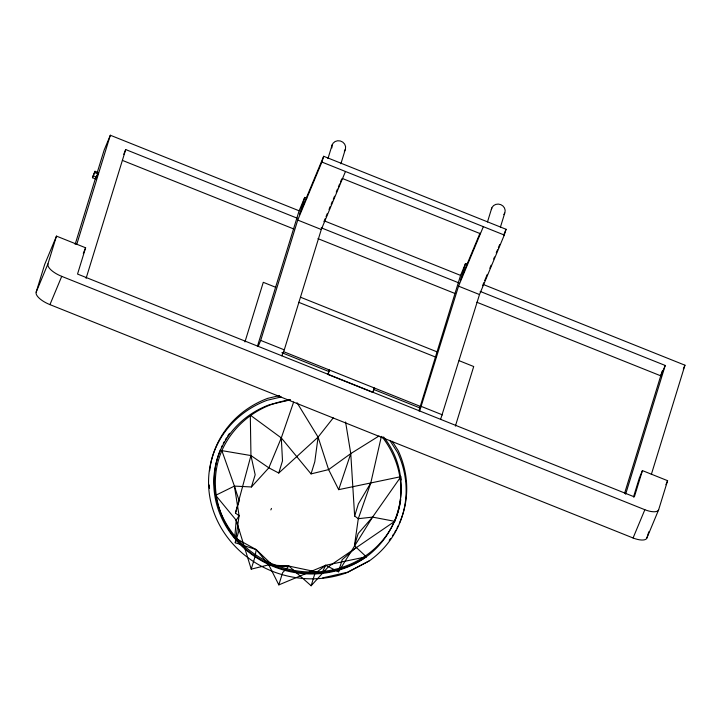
<?xml version="1.0" encoding="UTF-8"?>
<svg xmlns="http://www.w3.org/2000/svg" width="721" height="721" viewBox="0 0 721 721"><rect width="100%" height="100%" fill="white"/><g stroke="black" fill="none" stroke-linecap="round" stroke-linejoin="round"><path stroke-width="1.08" d="M289.986 399.984C260.335 403.688 234.028 423.353 221.861 450.625L234.424 486.098L239.093 515.749L236.209 520.229L234.731 537.767C266.572 575.881 325.036 584.74 366.304 556.81C404.202 529.133 413.151 474.03 383.581 436.944M333.255 417.883L318.087 437.124L314.798 461.728L311.048 473.904L328.614 469.605L350.767 453.608L379.048 435.962M381.382 436.367L370.783 482.989L358.292 518.696L354.453 545.707L366.304 556.81L325.703 565.282L321.89 573.042L288.905 566.093L273.701 566.318L256.225 549.609L235.253 542.751L239.093 515.749L235.443 513.091L250.953 455.564L250.304 415.152L281.289 437.926L311.048 473.904M297.052 402.733L318.087 437.124L278.757 473.039L268.834 467.83L250.953 455.564L221.861 450.625C209.414 479.51 215.354 513.388 234.731 537.767L256.225 549.609L254.955 556.963L251.214 569.139L268.771 564.84L288.905 566.093L311.139 585.758L328.551 566.616L394.748 521.328A94.199 86.971 17.1 0 0 382.076 436.8M36.167 292.14L44.702 264.391L56.481 236.118L85.619 247.781L77.535 274.052L634.345 496.877L642.429 470.606L667.601 480.682L658.652 509.765L646.872 538.037A13.257 5.074 22.6 0 1 633.074 537.983L49.947 304.623A16.907 6.471 22.6 0 1 36.167 292.14L47.947 263.868L56.481 236.118M92.459 177.717L95.001 171.283L98.236 172.58L97.849 173.86L95.695 179.006L92.459 177.717L95.001 171.283M75.146 244.365L95.569 177.97M97.218 172.607L104.139 150.121L110.331 135.242L299.125 210.793L257.442 346.269M95.695 179.006L96.091 177.726M76.732 244.482L110.331 135.242M86.096 278.342L125.706 149.562L297.187 218.184M244.951 341.925L263.282 282.317L275.782 287.328M258.226 346.359L260.705 340.411L297.728 220.067L321.899 162.054L323.675 156.286L506.07 229.278L504.294 235.046L479.501 294.547L440.621 419.352M306.749 198.221L304.704 197.401L299.503 214.308L323.675 156.286M327.947 158.611L332.246 144.624M340.889 163.793L345.197 149.806M281.794 355.795L284.281 349.847L321.296 229.503L345.476 171.49M235.443 513.091L239.192 500.915L234.424 486.098L215.669 495.309L236.209 520.229L251.214 569.139M234.424 486.098L251.422 486.963L255.171 474.788L250.953 455.564M235.253 542.751L238.993 530.584L236.209 520.229M278.757 473.039L282.506 460.863L281.289 437.926L293.627 402.075M327.956 374.172L329.407 369.99L328.028 374.478L372.964 392.467L374.343 387.979L373.172 391.26M318.087 437.124L328.614 469.605L338.681 489.658L400.93 476.653L372.568 517.11L338.464 571.825L325.703 565.282L278.838 584.893L282.587 572.717L288.905 566.093M338.681 489.658L350.767 453.608L345.584 421.992M311.139 585.758L314.879 573.583L325.703 565.282M394.748 521.328L372.568 517.11L358.292 518.696L354.642 516.038L358.391 503.862L370.783 482.989M338.464 571.825L342.214 559.649L356.039 547.645M354.453 545.707L358.193 533.531L372.568 517.11M418.883 410.88L460.566 275.395L465.523 263.498L467.523 264.292M419.667 410.97L458.547 286.165L483.349 226.664M465.523 263.498L460.322 280.397L480.033 233.09M487.477 221.96L491.776 207.972M500.419 227.142L504.727 213.155M455.375 426.129L473.706 366.529L459.124 360.689M624.611 493.263L661.914 372M476.869 302.243L660.887 375.884L662.536 370.513M625.612 494.245L665.222 365.466L480.159 291.41M633.489 497.021L639.329 478.041L642.429 470.606M651.342 474.436L684.95 365.196L483.602 284.615M646.872 538.037L648.783 531.801M96.407 176.924L97.362 174.509M281.289 437.926L268.834 467.83L251.422 486.963M49.947 304.623L61.727 276.359A16.907 6.471 22.6 0 1 47.947 263.868M123.742 154.303L125.706 149.562M83.294 253.359L85.619 247.781M299.125 210.793L304.704 197.401M323.918 221.698L325.198 218.643M326.045 216.606L327.316 213.542M329.019 209.469L330.29 206.413M331.146 204.376L332.417 201.312M333.264 199.275L334.544 196.22M336.238 192.137L337.509 189.082M338.365 187.045L339.636 183.99M340.483 181.953L341.763 178.889M270.853 509.9L271.475 508.413M482.556 285.705L483.845 282.623M484.692 280.577L487.261 274.422M489.829 268.266L491.109 265.184M493.678 259.028L494.525 256.982M496.237 252.873L497.526 249.799M498.373 247.745L499.662 244.671M503.51 235.434L506.07 229.278M660.887 375.884L665.222 365.466M683.301 369.161L684.95 365.196M633.074 537.983L644.853 509.72A13.257 5.074 22.6 0 0 658.652 509.765M665.916 484.719L667.601 480.682M368.981 561.037L347.594 572.42A99.435 91.801 17.1 0 1 217.12 520.202A99.435 91.801 17.1 0 1 267.085 400.29L281.235 396.956M279.649 395.541L267.68 398.362A99.435 91.801 17.1 0 0 209.667 470.714M290.491 399.804L269.203 404.814A94.199 86.971 17.1 0 0 227.575 528.79A94.199 86.971 17.1 0 0 366.304 556.81M322.666 577.891L347.45 572.258L369.576 560.722A99.435 91.801 17.1 0 0 397.568 452.5L389.845 440.414M321.899 162.054L504.294 235.046M342.538 178.547L480.402 233.712M324.783 221.059L460.566 275.395M321.233 227.809L459.25 283.038M297.728 220.067L321.296 229.503M458.547 286.165L479.501 294.547M122.417 160.395L293.889 229.017M317.943 238.642L454.906 293.456M94.604 172.562L97.849 173.86M93.333 175.78L96.578 177.078M300.783 297.331L437.25 351.938M298.674 302.288L436.268 357.346M260.705 340.411L284.281 349.847M421.533 406.509L442.478 414.89M283.506 351.632L421.136 406.707M281.848 352.695L328.785 371.486M373.721 389.466L419.478 407.78M61.727 276.359L644.853 509.72M256.225 549.609L268.771 564.84L278.838 584.893M392.215 441.279L398.154 450.58A99.435 91.801 17.1 0 1 399.335 523.338M350.767 453.608L354.642 516.038M398.425 525.321A99.435 91.801 17.1 0 1 396.947 528.259M395.892 530.196A99.435 91.801 17.1 0 1 394.793 532.107M393.648 533.982A99.435 91.801 17.1 0 1 392.44 535.838M390.566 538.551A99.435 91.801 17.1 0 1 389.25 540.317M209.505 488.297A99.435 91.801 17.1 0 1 209.261 484.981M395.342 519.408A94.199 86.971 17.1 0 1 274.458 564.759A94.199 86.971 17.1 0 1 220.527 449.453M221.383 447.48A94.199 86.971 17.1 0 1 222.293 445.515M223.267 443.568A94.199 86.971 17.1 0 1 224.285 441.64M225.367 439.738A94.199 86.971 17.1 0 1 226.502 437.863M227.683 436.016A94.199 86.971 17.1 0 1 229.539 433.312M400.705 476.707A94.199 86.971 17.1 0 1 401.101 479.97M400.759 499.563A94.199 86.971 17.1 0 1 395.748 518.417M491.362 209.595A6.976 6.444 17.1 0 1 500.735 204.611A6.976 6.444 17.1 0 1 503.862 214.606M331.876 147.94A6.976 6.444 17.1 0 1 340.339 140.974A6.976 6.444 17.1 0 1 344.332 151.257"/></g></svg>
